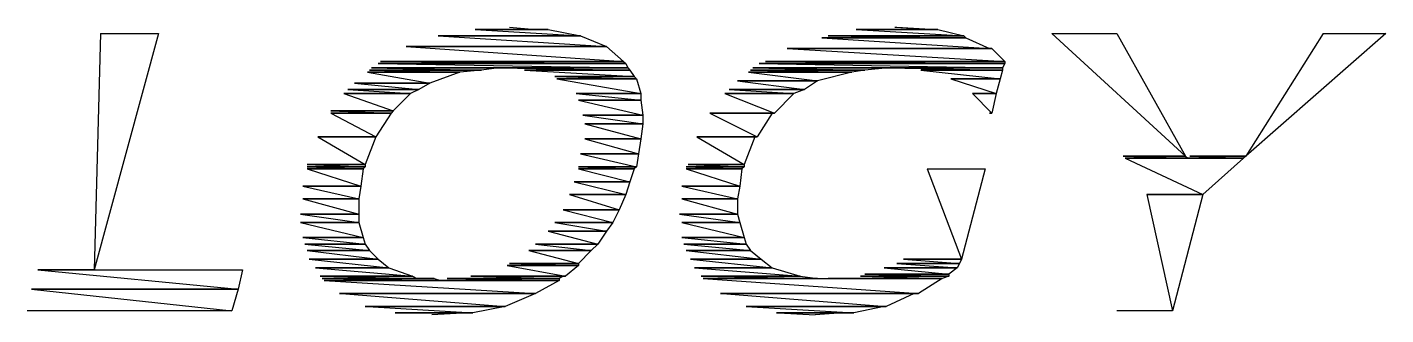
# Model space of a CAD drawing. Header units: millimetres. Extents: x 14 to 201, y 16 to 268.
# Drawn here: x 126.75 to 140.1, y 26.9 to 29.74 of the extents above; entities that cross this region are included whole.
import ezdxf

# ---------------------------------------------------------------- set-up
doc = ezdxf.new("R2010")
doc.units = ezdxf.units.MM
doc.layers.get('0').update_dxf_attribs({"linetype": 'CONTINUOUS'})

msp = doc.modelspace()

# ---------------------------------------------------------------- linework, layer by layer
at = {"color": 0}
for p, q in [((127.466, 29.6761), (127.403, 27.3472)), ((128.038, 29.6761), (127.403, 27.3472)), ((127.466, 29.6761), (128.038, 29.6761)), ((132.185, 29.654), (130.788, 29.654)), ((130.788, 29.654), (132.441, 29.5493)), ((130.788, 29.654), (132.185, 29.654)), ((131.869, 29.7174), (131.149, 29.7174)), ((131.149, 29.7174), (132.185, 29.654)), ((131.149, 29.7174), (131.869, 29.7174)), ((131.742, 29.7174), (131.254, 29.7174)), ((131.254, 29.7174), (131.869, 29.7174)), ((131.254, 29.7174), (131.869, 29.7174)), ((131.487, 29.7394), (131.742, 29.7174)), ((131.869, 29.7174), (132.185, 29.654)), ((132.185, 29.654), (132.441, 29.5493)), ((135.953, 29.654), (134.621, 29.654)), ((134.621, 29.654), (135.975, 29.6333)), ((134.621, 29.654), (135.953, 29.654)), ((135.7, 29.7174), (134.895, 29.7174)), ((134.895, 29.7174), (135.953, 29.654)), ((134.895, 29.7174), (135.7, 29.7174)), ((135.679, 29.7174), (135.001, 29.7174)), ((135.001, 29.7174), (135.7, 29.7174)), ((135.001, 29.7174), (135.7, 29.7174)), ((135.277, 29.7394), (135.679, 29.7174)), ((135.277, 29.7394), (135.297, 29.7394)), ((135.297, 29.7394), (135.679, 29.7174)), ((135.7, 29.7174), (135.953, 29.654)), ((135.953, 29.654), (135.975, 29.6333)), ((136.821, 29.6761), (138.133, 28.4689)), ((136.821, 29.6761), (137.457, 29.6761)), ((137.457, 29.6761), (138.133, 28.4689)), ((139.488, 29.6761), (138.726, 28.4689)), ((140.103, 29.6761), (138.726, 28.4689)), ((139.488, 29.6761), (140.103, 29.6761)), ((132.441, 29.5493), (130.471, 29.5493)), ((130.471, 29.5493), (132.608, 29.4004)), ((130.471, 29.5493), (132.441, 29.5493)), ((132.441, 29.5493), (132.608, 29.4004)), ((136.229, 29.5272), (134.218, 29.5272)), ((134.218, 29.5272), (136.356, 29.4004)), ((134.218, 29.5272), (136.229, 29.5272)), ((136.208, 29.5272), (134.239, 29.5272)), ((134.239, 29.5272), (136.229, 29.5272)), ((134.239, 29.5272), (136.229, 29.5272)), ((135.975, 29.6333), (134.557, 29.6333)), ((134.557, 29.6333), (136.208, 29.5272)), ((134.557, 29.6333), (135.975, 29.6333)), ((135.975, 29.6333), (136.208, 29.5272)), ((136.229, 29.5272), (136.356, 29.4004)), ((132.608, 29.4004), (130.218, 29.4004)), ((130.218, 29.4004), (132.631, 29.3798)), ((130.218, 29.4004), (132.608, 29.4004)), ((132.608, 29.4004), (132.631, 29.3798)), ((136.356, 29.4004), (134.006, 29.4004)), ((134.006, 29.4004), (136.356, 29.3798)), ((134.006, 29.4004), (136.356, 29.4004)), ((136.356, 29.4004), (136.356, 29.3798)), ((131, 29.2943), (130.091, 29.2943)), ((130.091, 29.2943), (130.704, 29.1882)), ((130.091, 29.2943), (131, 29.2943)), ((131.213, 29.3164), (130.112, 29.3164)), ((130.112, 29.3164), (131, 29.2943)), ((130.112, 29.3164), (131.213, 29.3164)), ((132.651, 29.3371), (130.132, 29.3371)), ((130.132, 29.3371), (131.213, 29.3164)), ((130.132, 29.3371), (131.382, 29.3371)), ((132.631, 29.3798), (130.196, 29.3798)), ((130.196, 29.3798), (132.651, 29.3371)), ((130.196, 29.3798), (132.631, 29.3798)), ((131, 29.2943), (130.704, 29.1882)), ((131.213, 29.3164), (131, 29.2943)), ((131.382, 29.3371), (131.213, 29.3164)), ((131.382, 29.3371), (132.672, 29.3164)), ((131.382, 29.3371), (132.651, 29.3371)), ((132.672, 29.3164), (131.636, 29.3164)), ((131.636, 29.3164), (132.715, 29.253)), ((131.636, 29.3164), (132.672, 29.3164)), ((132.715, 29.253), (131.932, 29.253)), ((131.932, 29.253), (132.737, 29.231)), ((131.932, 29.253), (132.715, 29.253)), ((132.631, 29.3798), (132.651, 29.3371)), ((132.651, 29.3371), (132.672, 29.3164)), ((132.672, 29.3164), (132.715, 29.253)), ((132.715, 29.253), (132.737, 29.231)), ((134.854, 29.2943), (133.836, 29.2943)), ((133.836, 29.2943), (134.515, 29.2103)), ((133.836, 29.2943), (134.854, 29.2943)), ((134.98, 29.3164), (133.858, 29.3164)), ((133.858, 29.3164), (134.854, 29.2943)), ((133.858, 29.3164), (134.98, 29.3164)), ((136.335, 29.3371), (133.879, 29.3371)), ((133.879, 29.3371), (134.98, 29.3164)), ((133.879, 29.3371), (135.213, 29.3371)), ((136.356, 29.3798), (133.943, 29.3798)), ((133.943, 29.3798), (136.335, 29.3371)), ((133.943, 29.3798), (136.356, 29.3798)), ((134.854, 29.2943), (134.515, 29.2103)), ((134.98, 29.3164), (134.854, 29.2943)), ((135.213, 29.3371), (134.98, 29.3164)), ((135.213, 29.3371), (136.335, 29.3164)), ((135.213, 29.3371), (136.335, 29.3371)), ((136.335, 29.3164), (135.53, 29.3164)), ((135.53, 29.3164), (136.313, 29.231)), ((135.53, 29.3164), (136.335, 29.3164)), ((136.335, 29.3164), (136.313, 29.231)), ((136.356, 29.3798), (136.335, 29.3371)), ((136.335, 29.3371), (136.335, 29.3164)), ((130.598, 29.1248), (129.899, 29.1248)), ((129.899, 29.1248), (130.514, 29.0835)), ((129.899, 29.1248), (130.598, 29.1248)), ((130.704, 29.1882), (129.963, 29.1882)), ((129.963, 29.1882), (130.598, 29.1248)), ((129.963, 29.1882), (130.704, 29.1882)), ((130.598, 29.1248), (130.514, 29.0835)), ((130.704, 29.1882), (130.598, 29.1248)), ((132.737, 29.231), (131.953, 29.231)), ((131.953, 29.231), (132.778, 29.0835)), ((131.953, 29.231), (132.737, 29.231)), ((132.737, 29.231), (132.778, 29.0835)), ((134.388, 29.1248), (133.646, 29.1248)), ((133.646, 29.1248), (134.282, 29.0835)), ((133.646, 29.1248), (134.388, 29.1248)), ((134.515, 29.2103), (133.73, 29.2103)), ((133.73, 29.2103), (134.388, 29.1248)), ((133.73, 29.2103), (134.515, 29.2103)), ((134.388, 29.1248), (134.282, 29.0835)), ((134.515, 29.2103), (134.388, 29.1248)), ((136.313, 29.231), (135.826, 29.231)), ((135.826, 29.231), (136.271, 29.0835)), ((135.826, 29.231), (136.313, 29.231)), ((136.313, 29.231), (136.271, 29.0835)), ((130.514, 29.0835), (129.858, 29.0835)), ((129.858, 29.0835), (130.344, 28.914)), ((129.858, 29.0835), (130.514, 29.0835)), ((130.514, 29.0835), (130.344, 28.914)), ((132.778, 29.0835), (132.143, 29.0835)), ((132.143, 29.0835), (132.778, 29.0201)), ((132.143, 29.0835), (132.778, 29.0835)), ((132.778, 29.0201), (132.165, 29.0201)), ((132.165, 29.0201), (132.8, 28.8713)), ((132.165, 29.0201), (132.778, 29.0201)), ((132.778, 29.0835), (132.778, 29.0201)), ((132.778, 29.0201), (132.8, 28.8713)), ((134.282, 29.0835), (133.604, 29.0835)), ((133.604, 29.0835), (134.092, 28.8919)), ((133.604, 29.0835), (134.282, 29.0835)), ((134.282, 29.0835), (134.092, 28.8919)), ((136.271, 29.0835), (136.039, 29.0835)), ((136.039, 29.0835), (136.229, 28.8919)), ((136.039, 29.0835), (136.271, 29.0835)), ((136.271, 29.0835), (136.229, 28.8919)), ((130.344, 28.914), (129.73, 28.914)), ((129.73, 28.914), (130.324, 28.8919)), ((129.73, 28.914), (130.344, 28.914)), ((130.324, 28.8919), (129.73, 28.8919)), ((129.73, 28.8919), (130.175, 28.6591)), ((129.73, 28.8919), (130.324, 28.8919)), ((130.324, 28.8919), (130.175, 28.6591)), ((130.344, 28.914), (130.324, 28.8919)), ((132.8, 28.8713), (132.208, 28.8713)), ((132.208, 28.8713), (132.8, 28.7872)), ((132.208, 28.8713), (132.8, 28.8713)), ((132.8, 28.8713), (132.8, 28.7872)), ((134.092, 28.8919), (133.456, 28.8919)), ((133.456, 28.8919), (134.069, 28.8919)), ((133.456, 28.8919), (134.092, 28.8919)), ((133.456, 28.8919), (133.922, 28.6591)), ((133.456, 28.8919), (134.069, 28.8919)), ((134.069, 28.8919), (133.922, 28.6591)), ((134.092, 28.8919), (134.069, 28.8919)), ((136.208, 28.8919), (136.229, 28.8919)), ((136.229, 28.8919), (136.208, 28.8919)), ((132.8, 28.7872), (132.228, 28.7872)), ((132.228, 28.7872), (132.778, 28.6384)), ((132.228, 28.7872), (132.8, 28.7872)), ((132.8, 28.7872), (132.778, 28.6384)), ((130.175, 28.6591), (129.603, 28.6591)), ((129.603, 28.6591), (130.069, 28.3848)), ((129.603, 28.6591), (130.175, 28.6591)), ((130.175, 28.6591), (130.069, 28.3848)), ((132.778, 28.6384), (132.228, 28.6384)), ((132.228, 28.6384), (132.757, 28.4909)), ((132.228, 28.6384), (132.778, 28.6384)), ((132.778, 28.6384), (132.757, 28.4909)), ((133.922, 28.6591), (133.329, 28.6591)), ((133.329, 28.6591), (133.9, 28.6591)), ((133.329, 28.6591), (133.922, 28.6591)), ((133.329, 28.6591), (133.795, 28.3848)), ((133.329, 28.6591), (133.9, 28.6591)), ((133.9, 28.6591), (133.795, 28.3848)), ((133.922, 28.6591), (133.9, 28.6591)), ((132.757, 28.4909), (132.185, 28.4909)), ((132.185, 28.4909), (132.737, 28.3628)), ((132.185, 28.4909), (132.757, 28.4909)), ((132.757, 28.4909), (132.737, 28.3628)), ((138.133, 28.4689), (137.52, 28.4689)), ((137.52, 28.4689), (138.155, 28.4482)), ((137.52, 28.4689), (138.133, 28.4689)), ((138.133, 28.4689), (138.155, 28.4482)), ((138.726, 28.4689), (138.176, 28.4689)), ((138.176, 28.4689), (138.705, 28.4482)), ((138.176, 28.4689), (138.726, 28.4689)), ((138.726, 28.4689), (138.705, 28.4482)), ((130.069, 28.3848), (129.497, 28.3848)), ((129.497, 28.3848), (130.069, 28.3628)), ((129.497, 28.3848), (130.069, 28.3848)), ((130.069, 28.3628), (129.497, 28.3628)), ((129.497, 28.3628), (130.048, 28.3421)), ((129.497, 28.3628), (130.069, 28.3628)), ((130.048, 28.3421), (129.497, 28.3421)), ((129.497, 28.3421), (130.026, 28.1726)), ((129.497, 28.3421), (130.048, 28.3421)), ((130.048, 28.3421), (130.026, 28.1726)), ((130.069, 28.3628), (130.048, 28.3421)), ((130.069, 28.3848), (130.069, 28.3628)), ((132.737, 28.3628), (132.165, 28.3628)), ((132.165, 28.3628), (132.715, 28.3421)), ((132.165, 28.3628), (132.737, 28.3628)), ((132.715, 28.3421), (132.165, 28.3421)), ((132.165, 28.3421), (132.672, 28.2153)), ((132.165, 28.3421), (132.715, 28.3421)), ((132.715, 28.3421), (132.672, 28.2153)), ((132.737, 28.3628), (132.715, 28.3421)), ((133.795, 28.3628), (133.223, 28.3628)), ((133.223, 28.3628), (133.773, 28.3421)), ((133.223, 28.3628), (133.795, 28.3628)), ((133.773, 28.3421), (133.223, 28.3421)), ((133.223, 28.3421), (133.753, 28.1726)), ((133.223, 28.3421), (133.773, 28.3421)), ((133.795, 28.3848), (133.244, 28.3848)), ((133.244, 28.3848), (133.795, 28.3628)), ((133.244, 28.3848), (133.795, 28.3848)), ((133.773, 28.3421), (133.753, 28.1726)), ((133.795, 28.3628), (133.773, 28.3421)), ((133.795, 28.3848), (133.795, 28.3628)), ((135.593, 28.3421), (135.932, 27.4533)), ((135.593, 28.3421), (136.165, 28.3421)), ((136.165, 28.3421), (135.932, 27.4533)), ((138.155, 28.4482), (137.541, 28.4482)), ((137.541, 28.4482), (138.303, 28.0886)), ((137.541, 28.4482), (138.705, 28.4482)), ((138.705, 28.4482), (138.155, 28.4482)), ((138.705, 28.4482), (138.303, 28.0886)), ((132.672, 28.2153), (132.122, 28.2153)), ((132.122, 28.2153), (132.631, 28.0886)), ((132.122, 28.2153), (132.672, 28.2153)), ((132.672, 28.2153), (132.631, 28.0886)), ((130.026, 28.1726), (129.456, 28.1726)), ((129.456, 28.1726), (130.006, 28.0458)), ((129.456, 28.1726), (130.026, 28.1726)), ((130.026, 28.1726), (130.006, 28.0458)), ((132.631, 28.0886), (132.079, 28.0886)), ((132.079, 28.0886), (132.567, 27.9397)), ((132.079, 28.0886), (132.631, 28.0886)), ((132.631, 28.0886), (132.567, 27.9397)), ((133.753, 28.1726), (133.181, 28.1726)), ((133.181, 28.1726), (133.73, 28.0458)), ((133.181, 28.1726), (133.753, 28.1726)), ((133.753, 28.1726), (133.73, 28.0458)), ((138.303, 28.0886), (137.753, 28.0886)), ((137.753, 28.0886), (138.006, 26.9448)), ((137.753, 28.0886), (138.303, 28.0886)), ((138.303, 28.0886), (138.006, 26.9448)), ((130.006, 28.0458), (129.456, 28.0458)), ((129.456, 28.0458), (130.006, 27.897)), ((129.456, 28.0458), (130.006, 28.0458)), ((130.006, 28.0458), (130.006, 27.897)), ((132.567, 27.9397), (132.016, 27.9397)), ((132.016, 27.9397), (132.504, 27.8129)), ((132.016, 27.9397), (132.567, 27.9397)), ((132.567, 27.9397), (132.504, 27.8129)), ((133.73, 28.0458), (133.181, 28.0458)), ((133.181, 28.0458), (133.73, 27.897)), ((133.181, 28.0458), (133.73, 28.0458)), ((133.73, 28.0458), (133.73, 27.897)), ((130.006, 27.897), (129.433, 27.897)), ((129.433, 27.897), (130.006, 27.8129)), ((129.433, 27.897), (130.006, 27.897)), ((130.006, 27.8129), (129.433, 27.8129)), ((129.433, 27.8129), (130.048, 27.6655)), ((129.433, 27.8129), (130.006, 27.8129)), ((130.006, 27.897), (130.006, 27.8129)), ((130.006, 27.8129), (130.048, 27.6655)), ((132.504, 27.8129), (131.932, 27.8129)), ((131.932, 27.8129), (132.441, 27.7289)), ((131.932, 27.8129), (132.504, 27.8129)), ((132.504, 27.8129), (132.441, 27.7289)), ((133.73, 27.897), (133.16, 27.897)), ((133.16, 27.897), (133.753, 27.8129)), ((133.16, 27.897), (133.73, 27.897)), ((133.753, 27.8129), (133.181, 27.8129)), ((133.181, 27.8129), (133.795, 27.6655)), ((133.181, 27.8129), (133.753, 27.8129)), ((133.73, 27.897), (133.753, 27.8129)), ((133.753, 27.8129), (133.795, 27.6655)), ((130.048, 27.6655), (129.456, 27.6655)), ((129.456, 27.6655), (130.069, 27.6007)), ((129.456, 27.6655), (130.048, 27.6655)), ((130.048, 27.6655), (130.069, 27.6007)), ((132.441, 27.7289), (131.869, 27.7289)), ((131.869, 27.7289), (132.355, 27.6007)), ((131.869, 27.7289), (132.441, 27.7289)), ((132.441, 27.7289), (132.355, 27.6007)), ((133.795, 27.6655), (133.181, 27.6655)), ((133.181, 27.6655), (133.816, 27.6007)), ((133.181, 27.6655), (133.795, 27.6655)), ((133.795, 27.6655), (133.816, 27.6007)), ((130.069, 27.6007), (129.476, 27.6007)), ((129.476, 27.6007), (130.112, 27.5373)), ((129.476, 27.6007), (130.069, 27.6007)), ((130.112, 27.5373), (129.497, 27.5373)), ((129.497, 27.5373), (130.196, 27.4533)), ((129.497, 27.5373), (130.112, 27.5373)), ((130.069, 27.6007), (130.112, 27.5373)), ((130.112, 27.5373), (130.196, 27.4533)), ((132.292, 27.5373), (131.679, 27.5373)), ((131.679, 27.5373), (132.165, 27.4106)), ((131.679, 27.5373), (132.292, 27.5373)), ((132.355, 27.6007), (131.742, 27.6007)), ((131.742, 27.6007), (132.292, 27.5373)), ((131.742, 27.6007), (132.355, 27.6007)), ((132.292, 27.5373), (132.165, 27.4106)), ((132.355, 27.6007), (132.292, 27.5373)), ((133.816, 27.6007), (133.201, 27.6007)), ((133.201, 27.6007), (133.858, 27.5373)), ((133.201, 27.6007), (133.816, 27.6007)), ((133.858, 27.5373), (133.223, 27.5373)), ((133.223, 27.5373), (133.963, 27.4533)), ((133.223, 27.5373), (133.858, 27.5373)), ((133.816, 27.6007), (133.858, 27.5373)), ((133.858, 27.5373), (133.963, 27.4533)), ((130.196, 27.4533), (129.519, 27.4533)), ((129.519, 27.4533), (130.302, 27.3678)), ((129.519, 27.4533), (130.196, 27.4533)), ((130.196, 27.4533), (130.302, 27.3678)), ((132.165, 27.3899), (131.466, 27.3899)), ((131.466, 27.3899), (132.038, 27.2838)), ((131.466, 27.3899), (132.165, 27.3899)), ((132.165, 27.4106), (131.487, 27.4106)), ((131.487, 27.4106), (132.165, 27.3899)), ((131.487, 27.4106), (132.165, 27.4106)), ((132.165, 27.3899), (132.038, 27.2838)), ((132.165, 27.4106), (132.165, 27.3899)), ((133.963, 27.4533), (133.266, 27.4533)), ((133.266, 27.4533), (134.069, 27.3678)), ((133.266, 27.4533), (133.963, 27.4533)), ((133.963, 27.4533), (134.069, 27.3678)), ((135.912, 27.4106), (135.297, 27.4106)), ((135.297, 27.4106), (135.89, 27.3678)), ((135.297, 27.4106), (135.912, 27.4106)), ((135.932, 27.4533), (135.36, 27.4533)), ((135.36, 27.4533), (135.912, 27.4106)), ((135.36, 27.4533), (135.932, 27.4533)), ((135.912, 27.4106), (135.89, 27.3678)), ((135.932, 27.4533), (135.912, 27.4106)), ((127.403, 27.3472), (126.851, 27.3472)), ((126.851, 27.3472), (128.82, 27.157)), ((126.851, 27.3472), (128.863, 27.3472)), ((128.863, 27.3472), (128.82, 27.157)), ((130.302, 27.3678), (129.582, 27.3678)), ((129.582, 27.3678), (130.535, 27.2838)), ((129.582, 27.3678), (130.302, 27.3678)), ((130.535, 27.2838), (129.625, 27.2838)), ((129.625, 27.2838), (130.578, 27.2631)), ((129.625, 27.2838), (130.535, 27.2838)), ((130.578, 27.2631), (129.646, 27.2631)), ((129.646, 27.2631), (130.747, 27.2631)), ((129.646, 27.2631), (130.747, 27.2631)), ((130.747, 27.2631), (129.667, 27.2631)), ((129.667, 27.2631), (130.81, 27.2411)), ((129.667, 27.2631), (130.747, 27.2631)), ((130.302, 27.3678), (130.535, 27.2838)), ((130.535, 27.2838), (130.578, 27.2631)), ((130.747, 27.2631), (130.81, 27.2411)), ((131.975, 27.2631), (130.874, 27.2631)), ((130.874, 27.2631), (131.975, 27.2411)), ((130.874, 27.2631), (131.975, 27.2631)), ((132.016, 27.2838), (131.107, 27.2838)), ((131.107, 27.2838), (131.975, 27.2631)), ((131.107, 27.2838), (132.016, 27.2838)), ((132.038, 27.2838), (131.17, 27.2838)), ((131.17, 27.2838), (132.016, 27.2838)), ((131.17, 27.2838), (132.038, 27.2838)), ((132.016, 27.2838), (131.975, 27.2631)), ((131.975, 27.2631), (131.975, 27.2411)), ((132.038, 27.2838), (132.016, 27.2838)), ((134.069, 27.3678), (133.307, 27.3678)), ((133.307, 27.3678), (134.345, 27.2838)), ((133.307, 27.3678), (134.069, 27.3678)), ((134.345, 27.2838), (133.371, 27.2838)), ((133.371, 27.2838), (134.515, 27.2631)), ((133.371, 27.2838), (134.345, 27.2838)), ((134.515, 27.2631), (133.393, 27.2631)), ((133.393, 27.2631), (134.557, 27.2631)), ((133.393, 27.2631), (134.557, 27.2631)), ((133.393, 27.2631), (134.621, 27.2631)), ((133.393, 27.2631), (134.621, 27.2631)), ((133.393, 27.2631), (135.509, 27.1143)), ((133.393, 27.2631), (135.742, 27.2631)), ((134.069, 27.3678), (134.345, 27.2838)), ((134.345, 27.2838), (134.515, 27.2631)), ((135.742, 27.2631), (134.621, 27.2631)), ((135.742, 27.2631), (134.684, 27.2631)), ((134.684, 27.2631), (135.742, 27.2631)), ((134.684, 27.2631), (135.742, 27.2631)), ((135.806, 27.2838), (134.938, 27.2838)), ((134.938, 27.2838), (135.742, 27.2631)), ((134.938, 27.2838), (135.806, 27.2838)), ((135.806, 27.3044), (134.98, 27.3044)), ((134.98, 27.3044), (135.806, 27.2838)), ((134.98, 27.3044), (135.806, 27.3044)), ((135.89, 27.3678), (135.17, 27.3678)), ((135.17, 27.3678), (135.806, 27.3044)), ((135.17, 27.3678), (135.89, 27.3678)), ((135.742, 27.2631), (135.509, 27.1143)), ((135.806, 27.2838), (135.742, 27.2631)), ((135.89, 27.3678), (135.806, 27.3044)), ((135.806, 27.3044), (135.806, 27.2838)), ((128.82, 27.157), (126.788, 27.157)), ((126.788, 27.157), (128.757, 26.9448)), ((126.788, 27.157), (128.82, 27.157)), ((128.82, 27.157), (128.757, 26.9448)), ((130.81, 27.2411), (129.667, 27.2411)), ((129.667, 27.2411), (131.742, 27.1143)), ((129.667, 27.2411), (131.975, 27.2411)), ((131.975, 27.2411), (130.81, 27.2411)), ((131.975, 27.2411), (131.742, 27.1143)), ((131.742, 27.1143), (129.815, 27.1143)), ((129.815, 27.1143), (131.742, 27.1143)), ((129.815, 27.1143), (131.742, 27.1143)), ((131.742, 27.1143), (129.836, 27.1143)), ((129.836, 27.1143), (131.446, 26.9875)), ((129.836, 27.1143), (131.742, 27.1143)), ((131.446, 26.9875), (130.069, 26.9875)), ((130.069, 26.9875), (131.446, 26.9875)), ((130.069, 26.9875), (131.446, 26.9875)), ((131.446, 26.9875), (130.091, 26.9875)), ((130.091, 26.9875), (131.127, 26.9241)), ((130.091, 26.9875), (131.446, 26.9875)), ((131.446, 26.9875), (131.127, 26.9241)), ((131.742, 27.1143), (131.446, 26.9875)), ((135.509, 27.1143), (133.562, 27.1143)), ((133.562, 27.1143), (135.467, 27.1143)), ((133.562, 27.1143), (135.509, 27.1143)), ((135.467, 27.1143), (133.583, 27.1143)), ((133.583, 27.1143), (135.191, 26.9875)), ((133.583, 27.1143), (135.467, 27.1143)), ((135.191, 26.9875), (133.816, 26.9875)), ((133.816, 26.9875), (135.17, 26.9875)), ((133.816, 26.9875), (135.191, 26.9875)), ((133.816, 26.9875), (134.874, 26.9241)), ((133.816, 26.9875), (135.17, 26.9875)), ((135.17, 26.9875), (134.874, 26.9241)), ((135.191, 26.9875), (135.17, 26.9875)), ((135.467, 27.1143), (135.191, 26.9875)), ((135.509, 27.1143), (135.467, 27.1143)), ((128.757, 26.9448), (126.746, 26.9448)), ((131.127, 26.9241), (130.365, 26.9241)), ((130.365, 26.9241), (131.084, 26.9241)), ((130.365, 26.9241), (131.127, 26.9241)), ((130.451, 26.9241), (131.084, 26.9241)), ((131.084, 26.9241), (130.451, 26.9241)), ((131.084, 26.9241), (130.725, 26.9034)), ((131.127, 26.9241), (131.084, 26.9241)), ((134.874, 26.9241), (134.112, 26.9241)), ((134.112, 26.9241), (134.768, 26.9241)), ((134.112, 26.9241), (134.874, 26.9241)), ((134.768, 26.9241), (134.133, 26.9241)), ((134.133, 26.9241), (134.492, 26.9034)), ((134.133, 26.9241), (134.768, 26.9241)), ((134.768, 26.9241), (134.492, 26.9034)), ((134.874, 26.9241), (134.768, 26.9241)), ((138.006, 26.9448), (137.457, 26.9448))]:
    msp.add_line(p, q, dxfattribs=at)

doc.saveas('drawing.dxf')
